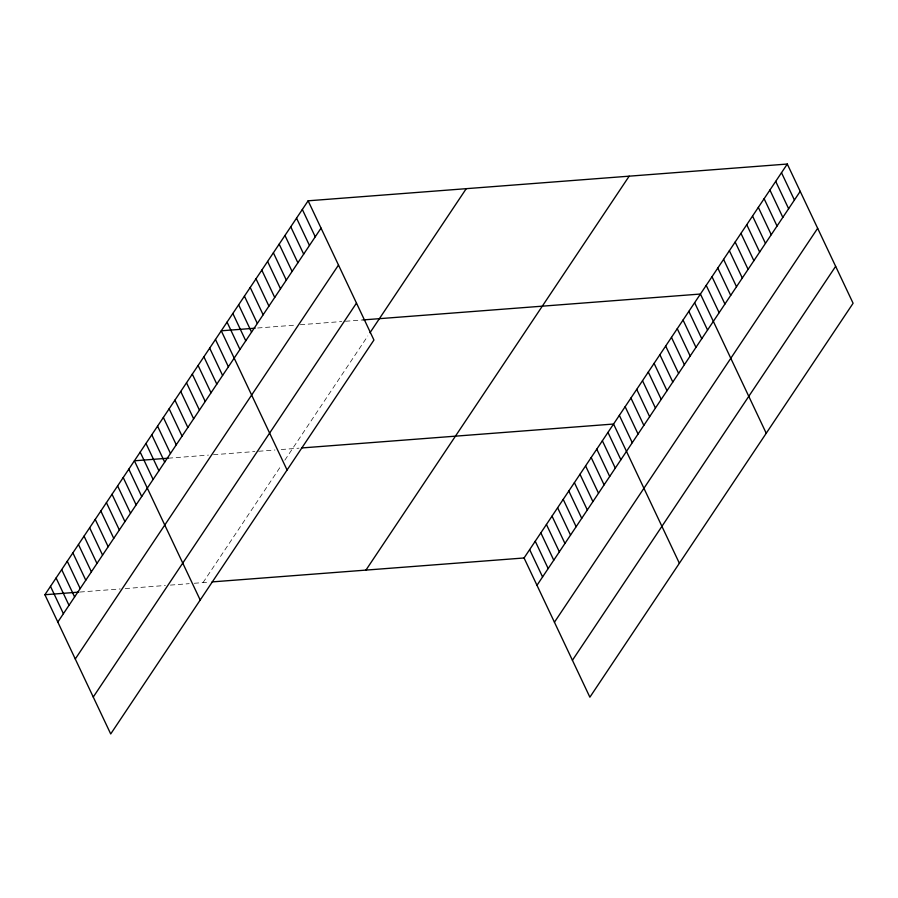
<?xml version="1.0" encoding="UTF-8"?>
<svg xmlns="http://www.w3.org/2000/svg" width="898" height="898" viewBox="0 0 898 898"><rect width="100%" height="100%" fill="white"/><g stroke="black" fill="none" stroke-linecap="round" stroke-linejoin="round"><path stroke-width="0.67" stroke-dasharray="4.49 3.37" d="M203.027 582.6L281.332 465.411M284.834 460.18L367.798 335.998M257.659 328.006L296.565 325.02M300.325 324.728L341.734 321.551M345.506 321.271L363.073 319.924M168.285 458.193L208.437 455.118M213.455 454.725L254.875 451.548M258.635 451.267L274.956 450.01M281.231 449.528L298.989 448.169M80.034 592.04L120.197 588.953M125.215 588.572L165.378 585.485M170.396 585.103L189.22 583.666M194.237 583.273L209.492 582.106"/><path stroke-width="1.35" d="M308.126 200.804L373.938 340.028L110.712 733.958L44.9 594.734L308.126 200.804L787.288 164.042L853.1 303.266L589.874 697.196L524.062 557.972L787.288 164.042M57.82 622.056L321.046 228.126M75.275 658.986L338.501 265.056M93.257 697.028L356.484 303.097M369.976 332.754L466.253 188.67M365.935 570.107L629.161 176.176M536.982 585.305L800.208 191.364M554.436 622.224L817.663 228.294M572.419 660.277L835.645 266.347M255.144 328.197L221.267 330.801L287.079 470.024M363.073 319.924L700.429 294.039L766.23 433.263M168.285 458.193L134.397 460.797L200.209 600.021M301.571 447.967L613.559 424.036L679.371 563.259M44.9 594.734L78.788 592.13M212.074 581.904L524.062 557.972M781.496 172.708L794.416 200.029M775.704 181.374L788.624 208.706M769.912 190.039L782.832 217.372M764.119 198.705L777.039 226.038M758.339 207.382L771.247 234.704M752.546 216.048L765.455 243.369M746.754 224.713L759.663 252.035M740.962 233.379L753.882 260.701M735.17 242.045L748.09 269.366M729.378 250.71L742.298 278.032M723.586 259.376L736.506 286.698M717.794 268.042L730.714 295.363M712.002 276.707L724.922 304.029M706.21 285.373L719.13 312.695M694.637 302.705L707.545 330.037M688.845 311.37L701.753 338.703M683.052 320.036L695.961 347.369M677.26 328.713L690.18 356.035M671.468 337.379L684.388 364.7M665.676 346.044L678.596 373.366M659.884 354.71L672.804 382.032M654.092 363.376L667.012 390.697M648.3 372.041L661.22 399.363M642.519 380.707L655.428 408.029M636.727 389.373L649.636 416.694M630.935 398.039L643.844 425.36M625.143 406.704L638.051 434.026M619.351 415.37L632.271 442.692M607.968 432.409L620.877 459.731M602.367 440.783L615.287 468.105M596.777 449.157L609.697 476.479M591.187 457.52L604.096 484.853M585.586 465.894L598.506 493.215M579.996 474.267L592.916 501.589M574.406 482.641L587.314 509.963M568.804 491.004L581.724 518.337M563.214 499.378L576.134 526.699M557.624 507.752L570.533 535.073M552.034 516.125L564.943 543.447M546.433 524.488L559.353 551.821M540.843 532.862L553.763 560.184M535.253 541.236L548.162 568.557M529.652 549.61L542.572 576.931M302.334 209.47L315.254 236.791M296.542 218.135L309.462 245.457M290.75 226.801L303.67 254.123M284.969 235.467L297.878 262.788M279.177 244.133L292.086 271.454M273.385 252.798L286.294 280.12M267.593 261.464L280.502 288.786M261.801 270.13L274.721 297.451M256.009 278.795L268.929 306.117M250.216 287.461L263.136 314.794M244.424 296.127L257.344 323.46M238.632 304.792L251.552 332.125M232.84 313.469L245.76 340.791M227.059 322.135L239.968 349.457M215.475 339.466L228.384 366.788M209.683 348.132L222.592 375.454M203.891 356.798L216.811 384.12M198.099 365.464L211.019 392.785M192.307 374.129L205.227 401.451M186.515 382.795L199.435 410.117M180.722 391.461L193.642 418.782M174.93 400.126L187.85 427.448M169.138 408.792L182.058 436.125M163.357 417.458L176.266 444.791M157.565 426.123L170.474 453.456M151.773 434.8L164.682 462.122M145.981 443.466L158.901 470.788M140.189 452.132L153.109 479.453M128.807 469.16L141.716 496.493M123.206 477.534L136.126 504.856M117.616 485.908L130.536 513.229M112.026 494.282L124.934 521.603M106.424 502.644L119.344 529.977M100.834 511.018L113.754 538.34M95.244 519.392L108.153 546.714M89.654 527.766L102.563 555.087M84.053 536.128L96.973 563.461M78.463 544.502L91.383 571.824M72.873 552.876L85.781 580.198M67.271 561.25L80.191 588.572M61.681 569.613L74.601 596.945M56.091 577.986L69 605.308M50.49 586.36L63.41 613.682"/></g></svg>
